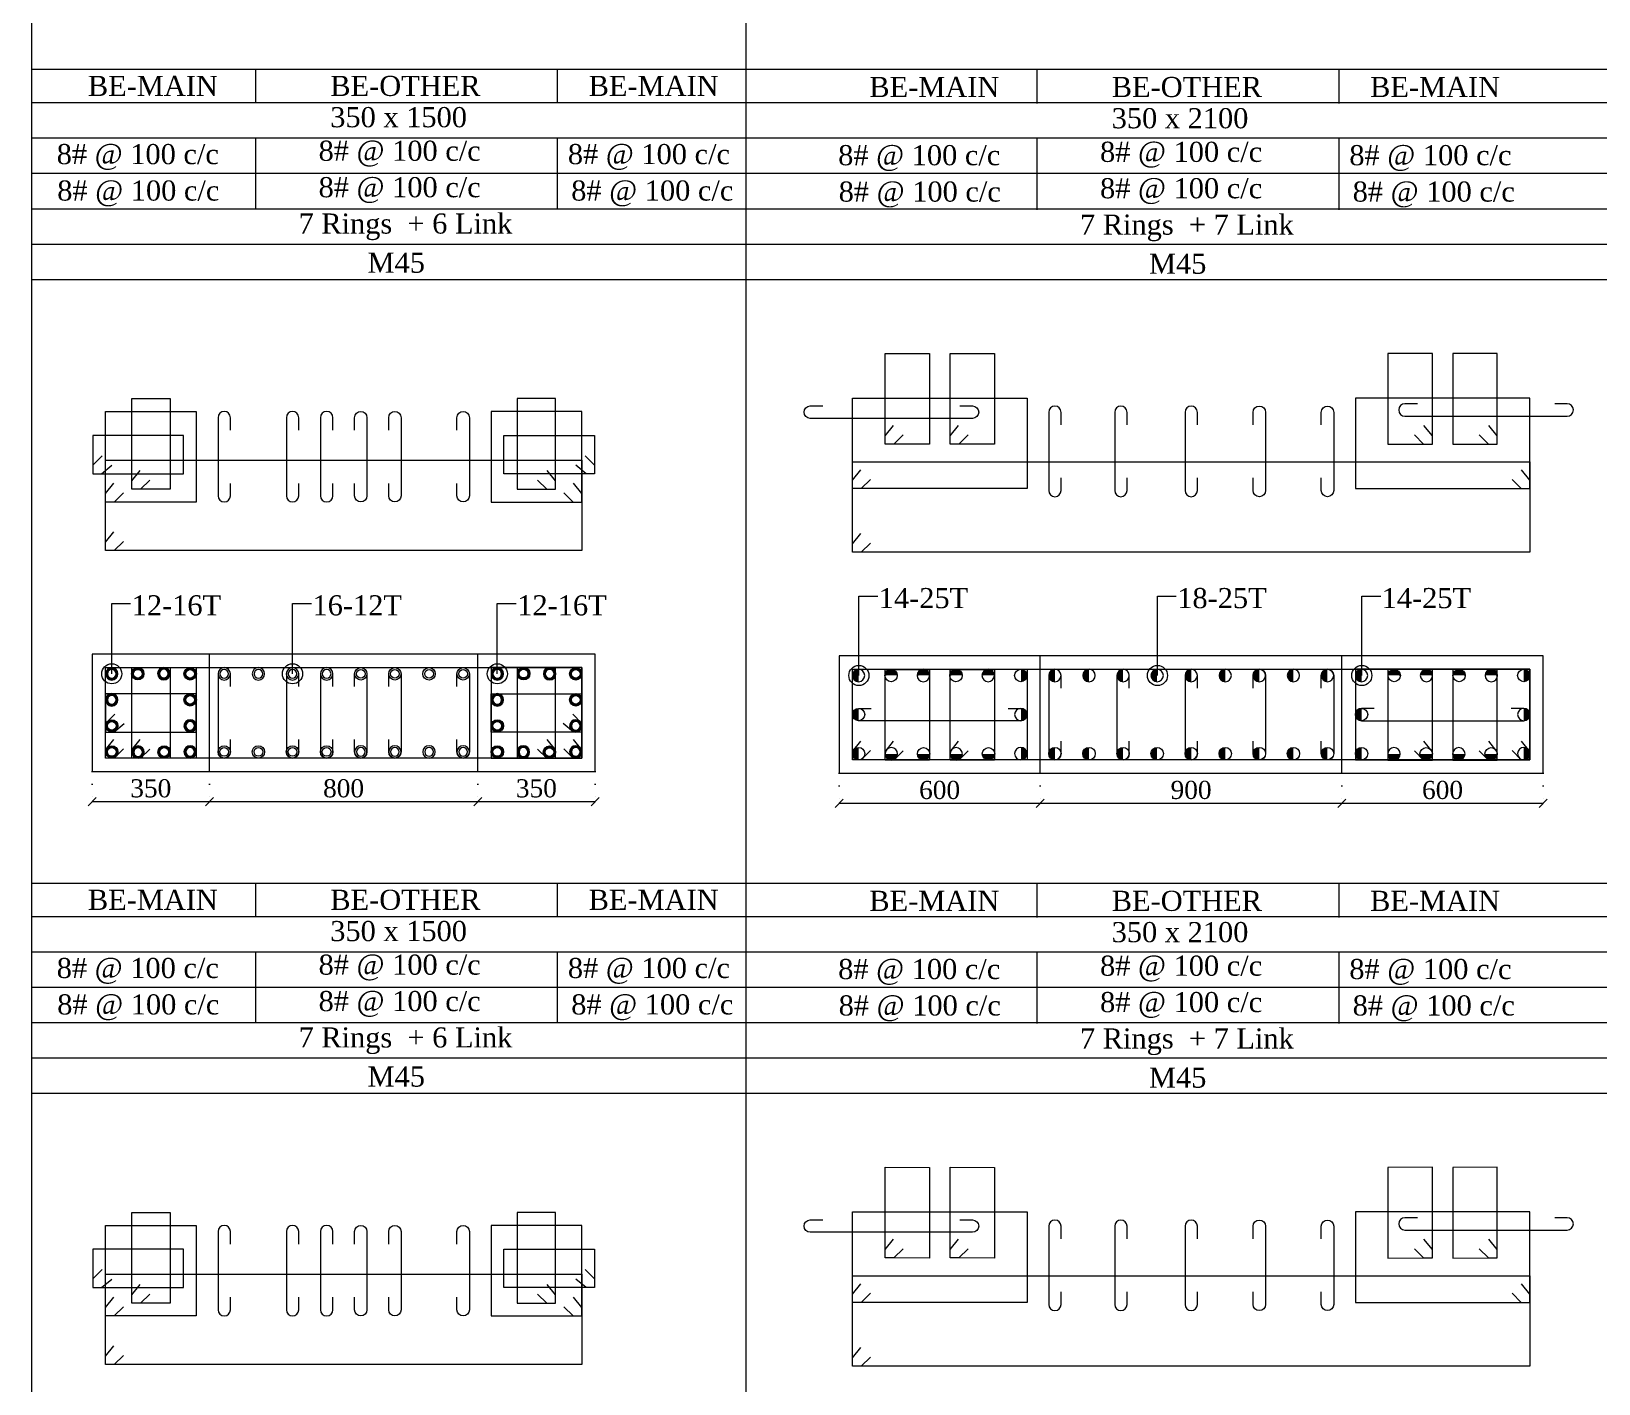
# Model space of a CAD drawing. Header units: millimetres. Extents: x 303 to 27724, y 300 to 68956.
# Drawn here: x 303 to 4978, y 21957 to 25991 of the extents above; entities that cross this region are included whole.
import ezdxf

# ---------------------------------------------------------------- set-up
doc = ezdxf.new("R2010")
doc.units = ezdxf.units.MM
doc.linetypes.add('( Hidden )', pattern=[0.375, 0.25, -0.125])
doc.linetypes.add('DOT2', pattern=[0.125, 0, -0.125])
doc.layers.get('Defpoints').update_dxf_attribs({"lineweight": 0})
for name, color, linetype, lineweight in [('S-COL. STEEL DIA', 1, 'Continuous', 9), ('S-DIM FOOTING', 7, 'Continuous', 0), ('S-SECTION', 5, 'Continuous', 0), ('S-SECTION MARK', 7, 'Continuous', 0), ('S-SHEET', 7, 'Continuous', 0), ('S-STEEL', 1, 'Continuous', 9), ('S-STEEL-1', 1, 'Continuous', 0), ('S-STEEL-1 C.S.', 106, 'Continuous', 0), ('S-TEXT', 7, 'Continuous', 0)]:
    doc.layers.add(name, color=color, linetype=linetype, lineweight=lineweight)
doc.styles.add('AR', font='ARIALUNI.TTF', dxfattribs={"width": 0.8})
doc.styles.add('S-ROMANS', font='times.ttf')
doc.styles.add('TEXT', font='times.ttf')
doc.dimstyles.new('100', dxfattribs={"dimtxt": 180, "dimasz": 80, "dimexe": 0.18, "dimexo": 0.0625, "dimgap": 1, "dimtad": 1, "dimdec": 0, "dimzin": 0, "dimdsep": 46, "dimtxsty": 'AR', "dimblk": 'DOT', "dimcen": 0.09, "dimse1": 1, "dimse2": 1, "dimclrd": 50, "dimclrt": 256, "dimadec": 0, "dimazin": 0, "dimtfac": 1, "dimtdec": 0, "dimtix": 1, "dimtofl": 0, "dimtmove": 2, "dimatfit": 0, "dimfxl": 1, "dimtolj": 1, "dimtzin": 0, "dimlwd": -1, "dimarcsym": 0})
doc.dimstyles.new('SETU', dxfattribs={"dimtxt": 230, "dimasz": 0.2, "dimexe": 0.1, "dimexo": 0.1, "dimgap": 0.05, "dimtad": 1, "dimdec": 0, "dimzin": 0, "dimdsep": 46, "dimtxsty": 'TEXT', "dimblk": 'OBLIQUE', "dimcen": 0.09, "dimdle": 0.1, "dimclrd": 4, "dimclre": 256, "dimclrt": 256, "dimadec": 1, "dimazin": 0, "dimtfac": 1, "dimtdec": 0, "dimtix": 1, "dimtofl": 0, "dimtmove": 2, "dimatfit": 0, "dimfxl": 1, "dimtolj": 1, "dimtzin": 0, "dimlwd": -1, "dimlwe": -1, "dimarcsym": 1})

# ---------------------------------------------------------------- blocks, each defined once
blk = doc.blocks.new('*U4')
at = {"layer": 'S-COL. STEEL DIA'}
h = blk.add_hatch(color=256, dxfattribs=at)
h.dxf.hatch_style = 1
h.paths.add_polyline_path([(-18.5, 0, 1), (18.5, 0, 1)])
h.paths.add_polyline_path([(13, 0, -1), (-13, 0, -1)], flags=16)
at = {"layer": 'S-COL. STEEL DIA', "lineweight": 5}
for radius in [18.5, 13]:
    blk.add_circle((0, 0), radius, dxfattribs=at)
blk = doc.blocks.new('_Oblique')
at = {"color": 0, "linetype": 'ByBlock', "lineweight": -2}
blk.add_line((-0.5, -0.5), (0.5, 0.5), dxfattribs=at)
blk = doc.blocks.new('*D1824')
at = {"layer": 'Defpoints', "color": 0}
for p in [(484.2, 23783), (834.2, 23783), (834.2, 23693.1)]:
    blk.add_point(p, dxfattribs=at)
at = {"layer": 'S-DIM FOOTING', "linetype": 'DOT2', "ltscale": 300}
for p, q in [((484.2, 23782.8), (484.2, 23693)), ((834.2, 23782.8), (834.2, 23693))]:
    blk.add_line(p, q, dxfattribs=at)
at = {"layer": 'S-DIM FOOTING', "ltscale": 300}
blk.add_line((484.1, 23693.1), (834.3, 23693.1), dxfattribs=at)
at = {"layer": 'S-DIM FOOTING', "linetype": 'ByBlock', "xscale": 24, "yscale": 24, "zscale": 24, "rotation": 180}
blk.add_blockref('_Oblique', (484.2, 23693.1), dxfattribs=at)
at = {"layer": 'S-DIM FOOTING', "linetype": 'ByBlock', "xscale": 24, "yscale": 24, "zscale": 24}
blk.add_blockref('_Oblique', (834.2, 23693.1), dxfattribs=at)
at = {"layer": 'S-DIM FOOTING', "insert": (659.2, 23732.6), "char_height": 54, "attachment_point": 5, "style": 'TEXT'}
blk.add_mtext('\\A1;350', dxfattribs=at)
blk = doc.blocks.new('*D1825')
at = {"layer": 'Defpoints', "color": 0}
for p in [(834.2, 23783), (1634.2, 23783), (1634.2, 23693.1)]:
    blk.add_point(p, dxfattribs=at)
at = {"layer": 'S-DIM FOOTING', "linetype": 'DOT2', "ltscale": 300}
for p, q in [((834.2, 23782.8), (834.2, 23693)), ((1634.2, 23782.8), (1634.2, 23693))]:
    blk.add_line(p, q, dxfattribs=at)
at = {"layer": 'S-DIM FOOTING', "ltscale": 300}
blk.add_line((834.1, 23693.1), (1634.3, 23693.1), dxfattribs=at)
at = {"layer": 'S-DIM FOOTING', "linetype": 'ByBlock', "xscale": 24, "yscale": 24, "zscale": 24, "rotation": 180}
blk.add_blockref('_Oblique', (834.2, 23693.1), dxfattribs=at)
at = {"layer": 'S-DIM FOOTING', "linetype": 'ByBlock', "xscale": 24, "yscale": 24, "zscale": 24}
blk.add_blockref('_Oblique', (1634.2, 23693.1), dxfattribs=at)
at = {"layer": 'S-DIM FOOTING', "insert": (1234.2, 23732.6), "char_height": 54, "attachment_point": 5, "style": 'TEXT'}
blk.add_mtext('\\A1;800', dxfattribs=at)
blk = doc.blocks.new('*D1826')
at = {"layer": 'Defpoints', "color": 0}
for p in [(1634.2, 23783), (1984.2, 23783), (1984.2, 23693.1)]:
    blk.add_point(p, dxfattribs=at)
at = {"layer": 'S-DIM FOOTING', "linetype": 'DOT2', "ltscale": 300}
for p, q in [((1634.2, 23782.8), (1634.2, 23693)), ((1984.2, 23782.8), (1984.2, 23693))]:
    blk.add_line(p, q, dxfattribs=at)
at = {"layer": 'S-DIM FOOTING', "ltscale": 300}
blk.add_line((1634.1, 23693.1), (1984.3, 23693.1), dxfattribs=at)
at = {"layer": 'S-DIM FOOTING', "linetype": 'ByBlock', "xscale": 24, "yscale": 24, "zscale": 24, "rotation": 180}
blk.add_blockref('_Oblique', (1634.2, 23693.1), dxfattribs=at)
at = {"layer": 'S-DIM FOOTING', "linetype": 'ByBlock', "xscale": 24, "yscale": 24, "zscale": 24}
blk.add_blockref('_Oblique', (1984.2, 23693.1), dxfattribs=at)
at = {"layer": 'S-DIM FOOTING', "insert": (1809.2, 23732.6), "char_height": 54, "attachment_point": 5, "style": 'TEXT'}
blk.add_mtext('\\A1;350', dxfattribs=at)
blk = doc.blocks.new('*U6')
at = {"layer": 'S-COL. STEEL DIA', "lineweight": 5}
for radius in [18.5, 13, 13]:
    blk.add_circle((0, 0), radius, dxfattribs=at)
blk = doc.blocks.new('_Dot')
at = {"linetype": 'ByBlock', "lineweight": -2}
blk.add_line((-0.5, 0), (-1, 0), dxfattribs=at)
at = {"linetype": 'ByBlock', "const_width": 0.5}
blk.add_lwpolyline([(-0.25, 0, 1), (0.25, 0, 1)], format="xyb", close=True, dxfattribs=at)
blk = doc.blocks.new('*D1827')
at = {"layer": 'Defpoints', "color": 0}
for p in [(2711.9, 23778), (3311.9, 23778), (3311.9, 23688.1)]:
    blk.add_point(p, dxfattribs=at)
at = {"layer": 'S-DIM FOOTING', "linetype": 'DOT2', "ltscale": 300}
for p, q in [((2711.9, 23777.9), (2711.9, 23688)), ((3311.9, 23777.9), (3311.9, 23688))]:
    blk.add_line(p, q, dxfattribs=at)
at = {"layer": 'S-DIM FOOTING', "ltscale": 300}
blk.add_line((2711.8, 23688.1), (3312, 23688.1), dxfattribs=at)
at = {"layer": 'S-DIM FOOTING', "linetype": 'ByBlock', "xscale": 24, "yscale": 24, "zscale": 24, "rotation": 180}
blk.add_blockref('_Oblique', (2711.9, 23688.1), dxfattribs=at)
at = {"layer": 'S-DIM FOOTING', "linetype": 'ByBlock', "xscale": 24, "yscale": 24, "zscale": 24}
blk.add_blockref('_Oblique', (3311.9, 23688.1), dxfattribs=at)
at = {"layer": 'S-DIM FOOTING', "insert": (3011.9, 23727.6), "char_height": 54, "attachment_point": 5, "style": 'TEXT'}
blk.add_mtext('\\A1;600', dxfattribs=at)
blk = doc.blocks.new('*D1828')
at = {"layer": 'Defpoints', "color": 0}
for p in [(3311.9, 23778), (4211.9, 23778), (4211.9, 23688.1)]:
    blk.add_point(p, dxfattribs=at)
at = {"layer": 'S-DIM FOOTING', "linetype": 'DOT2', "ltscale": 300}
for p, q in [((3311.9, 23777.9), (3311.9, 23688)), ((4211.9, 23777.9), (4211.9, 23688))]:
    blk.add_line(p, q, dxfattribs=at)
at = {"layer": 'S-DIM FOOTING', "ltscale": 300}
blk.add_line((3311.8, 23688.1), (4212, 23688.1), dxfattribs=at)
at = {"layer": 'S-DIM FOOTING', "linetype": 'ByBlock', "xscale": 24, "yscale": 24, "zscale": 24, "rotation": 180}
blk.add_blockref('_Oblique', (3311.9, 23688.1), dxfattribs=at)
at = {"layer": 'S-DIM FOOTING', "linetype": 'ByBlock', "xscale": 24, "yscale": 24, "zscale": 24}
blk.add_blockref('_Oblique', (4211.9, 23688.1), dxfattribs=at)
at = {"layer": 'S-DIM FOOTING', "insert": (3761.9, 23727.7), "char_height": 54, "attachment_point": 5, "style": 'TEXT'}
blk.add_mtext('\\A1;900', dxfattribs=at)
blk = doc.blocks.new('*D1829')
at = {"layer": 'Defpoints', "color": 0}
for p in [(4211.9, 23778), (4811.9, 23778), (4811.9, 23688.1)]:
    blk.add_point(p, dxfattribs=at)
at = {"layer": 'S-DIM FOOTING', "linetype": 'DOT2', "ltscale": 300}
for p, q in [((4211.9, 23777.9), (4211.9, 23688)), ((4811.9, 23777.9), (4811.9, 23688))]:
    blk.add_line(p, q, dxfattribs=at)
at = {"layer": 'S-DIM FOOTING', "ltscale": 300}
blk.add_line((4211.8, 23688.1), (4812, 23688.1), dxfattribs=at)
at = {"layer": 'S-DIM FOOTING', "linetype": 'ByBlock', "xscale": 24, "yscale": 24, "zscale": 24, "rotation": 180}
blk.add_blockref('_Oblique', (4211.9, 23688.1), dxfattribs=at)
at = {"layer": 'S-DIM FOOTING', "linetype": 'ByBlock', "xscale": 24, "yscale": 24, "zscale": 24}
blk.add_blockref('_Oblique', (4811.9, 23688.1), dxfattribs=at)
at = {"layer": 'S-DIM FOOTING', "insert": (4511.9, 23727.6), "char_height": 54, "attachment_point": 5, "style": 'TEXT'}
blk.add_mtext('\\A1;600', dxfattribs=at)
blk = doc.blocks.new('*U17')
at = {"layer": 'S-COL. STEEL DIA'}
h = blk.add_hatch(color=256, dxfattribs=at)
h.dxf.hatch_style = 1
h.paths.add_polyline_path([(0, 18.5, 0.414214), (-18.5, 0, 0.414214), (0, -18.5)])
at = {"layer": 'S-COL. STEEL DIA', "lineweight": 5}
blk.add_circle((0, 0), 18.5, dxfattribs=at)

msp = doc.modelspace()

# ---------------------------------------------------------------- linework, layer by layer
at = {"layer": 'S-SECTION'}
for points, elevation in [([(1984.2, 23783), (1984.2, 24133), (484.2, 24133), (484.2, 23783)], 0.5), ([(4811.9, 23778), (4811.9, 24128), (2711.9, 24128), (2711.9, 23778)], -0.3)]:
    msp.add_lwpolyline(points, close=True, dxfattribs=dict(at, elevation=elevation))
at = {"layer": 'S-SHEET'}
for p, q in [((303, 68956, -1.6), (303, 299.8, -1.1)), ((2433.6, 68956, -1.7), (2433.6, 299.8, -1.2)), ((303, 25878.1, 7.5), (27724.1, 25878.1, 7.5)), ((971.6, 25878.1, -0.6), (971.6, 25778.6, -0.6)), ((1871.6, 25878.1, -0.6), (1871.6, 25778.6, -0.6)), ((3302.2, 25875, -1.1), (3302.2, 25775.5, -1.1)), ((4202.2, 25875, -1.1), (4202.2, 25775.5, -1.1)), ((303, 25778.6, -0.6), (27724.1, 25778.6, -0.6)), ((303, 25673.4, -0.6), (27724.1, 25673.4, -0.6)), ((303, 25673.4, -0.6), (27724.1, 25673.4, -0.6)), ((971.6, 25673.4, -0.6), (971.6, 25462.1, -0.6)), ((1871.6, 25673.4, -0.6), (1871.6, 25462.1, -0.6)), ((3302.2, 25670.2, -1.1), (3302.2, 25458.9, -1.1)), ((4202.2, 25670.2, -1.1), (4202.2, 25458.9, -1.1)), ((303, 25567.6, -0.6), (27724.1, 25567.6, -0.6)), ((303, 25462.1, -0.6), (27724.1, 25462.1, -0.6)), ((303, 25356.6, -0.6), (27724.1, 25356.6, -0.6)), ((303, 23450.1, 7.5), (27724.1, 23450.1, 7.5)), ((971.6, 23450.1, 0.3), (971.6, 23350.6, 0.3)), ((1871.6, 23450.1, 0.3), (1871.6, 23350.6, 0.3)), ((3302.2, 23447, -1.1), (3302.2, 23347.4, -1.1)), ((4202.2, 23447, -1.1), (4202.2, 23347.4, -1.1)), ((303, 23350.6, -0.5), (27724.1, 23350.6, -0.5)), ((303, 23245.3, -0.5), (27724.1, 23245.3, -0.5)), ((303, 23245.3, -0.5), (27724.1, 23245.3, -0.5)), ((971.6, 23245.3, 0.3), (971.6, 23034, 0.3)), ((1871.6, 23245.3, 0.3), (1871.6, 23034, 0.3)), ((3302.2, 23242.2, -1.1), (3302.2, 23030.9, -1.1)), ((4202.2, 23242.2, -1.1), (4202.2, 23030.9, -1.1)), ((303, 23139.5, -0.5), (27724.1, 23139.5, -0.5)), ((303, 23034, -0.5), (27724.1, 23034, -0.5)), ((303, 22928.5, -0.5), (27724.1, 22928.5, -0.5))]:
    msp.add_line(p, q, dxfattribs=at)
at = {"layer": 'S-SHEET', "color": 0}
for p, q in [((303, 25251.1, -0.6), (27724.1, 25251.1, -0.6)), ((303, 22823, -0.5), (27724.1, 22823, -0.5))]:
    msp.add_line(p, q, dxfattribs=at)
at = {"layer": 'S-STEEL', "color": 3}
for points, elevation in [([(3072.5, 24873.5), (3110.2, 24873.5, -1), (3110.2, 24836.6), (2626.3, 24836.6, -1), (2626.3, 24873.5), (2663.6, 24873.5)], -1), ([(3374.3, 24816.8), (3374.3, 24854.5, 1), (3337.4, 24854.5), (3337.4, 24621.4, 1), (3374.3, 24621.4), (3374.3, 24658.7)], -0.6), ([(3571.1, 24816.8), (3571.1, 24854.5, 1), (3534.2, 24854.5), (3534.2, 24621.4, 1), (3571.1, 24621.4), (3571.1, 24658.7)], -0.6), ([(3780.7, 24816.8), (3780.7, 24854.5, 1), (3743.8, 24854.5), (3743.8, 24621.4, 1), (3780.7, 24621.4), (3780.7, 24658.7)], -0.6), ([(3947.1, 24816.8), (3947.1, 24854.5, -1), (3984, 24854.5), (3984, 24621.4, -1), (3947.1, 24621.4), (3947.1, 24658.7)], -0.6), ([(4150.3, 24816.8), (4150.3, 24854.5, -1), (4187.2, 24854.5), (4187.2, 24621.4, -1), (4150.3, 24621.4), (4150.3, 24658.7)], -0.6), ([(4437.6, 24880), (4399.8, 24880, 1), (4399.8, 24843.1), (4883.7, 24843.1, 1), (4883.7, 24880), (4846.5, 24880)], -0.6), ([(896.8, 24800.9), (896.8, 24838.6, 1), (859.9, 24838.6), (859.9, 24605.5, 1), (896.8, 24605.5), (896.8, 24642.7)], 0.5), ([(1100.4, 24800.9), (1100.4, 24838.6, 1), (1063.5, 24838.6), (1063.5, 24605.5, 1), (1100.4, 24605.5), (1100.4, 24642.7)], 0.5), ([(1202.2, 24800.9), (1202.2, 24838.6, 1), (1165.3, 24838.6), (1165.3, 24605.5, 1), (1202.2, 24605.5), (1202.2, 24642.7)], 0.5), ([(1267, 24800.9), (1267, 24838.6, -1), (1303.9, 24838.6), (1303.9, 24605.5, -1), (1267, 24605.5), (1267, 24642.7)], 0.5), ([(1368.8, 24800.9), (1368.8, 24838.6, -1), (1405.7, 24838.6), (1405.7, 24605.5, -1), (1368.8, 24605.5), (1368.8, 24642.7)], 0.5), ([(1572.4, 24800.9), (1572.4, 24838.6, -1), (1609.3, 24838.6), (1609.3, 24605.5, -1), (1572.4, 24605.5), (1572.4, 24642.7)], 0.5), ([(896.8, 24036.8), (896.8, 24074.5, 1), (859.9, 24074.5), (859.9, 23841.4, 1), (896.8, 23841.4), (896.8, 23878.6)], 0.5), ([(1100.4, 24036.8), (1100.4, 24074.5, 1), (1063.5, 24074.5), (1063.5, 23841.4, 1), (1100.4, 23841.4), (1100.4, 23878.6)], 0.5), ([(1202.2, 24036.8), (1202.2, 24074.5, 1), (1165.3, 24074.5), (1165.3, 23841.4, 1), (1202.2, 23841.4), (1202.2, 23878.6)], 0.5), ([(1267, 24036.8), (1267, 24074.5, -1), (1303.9, 24074.5), (1303.9, 23841.4, -1), (1267, 23841.4), (1267, 23878.6)], 0.5), ([(1368.8, 24036.8), (1368.8, 24074.5, -1), (1405.7, 24074.5), (1405.7, 23841.4, -1), (1368.8, 23841.4), (1368.8, 23878.6)], 0.5), ([(1572.4, 24036.8), (1572.4, 24074.5, -1), (1609.3, 24074.5), (1609.3, 23841.4, -1), (1572.4, 23841.4), (1572.4, 23878.6)], 0.5), ([(3374.3, 24031.8), (3374.3, 24069.5, 1), (3337.4, 24069.5), (3337.4, 23836.4, 1), (3374.3, 23836.4), (3374.3, 23873.7)], -0.6), ([(3577.5, 24031.8), (3577.5, 24069.5, 1), (3540.6, 24069.5), (3540.6, 23836.4, 1), (3577.5, 23836.4), (3577.5, 23873.7)], -0.6), ([(3780.7, 24031.8), (3780.7, 24069.5, 1), (3743.8, 24069.5), (3743.8, 23836.4, 1), (3780.7, 23836.4), (3780.7, 23873.7)], -0.6), ([(3947.1, 24031.8), (3947.1, 24069.5, -1), (3984, 24069.5), (3984, 23836.4, -1), (3947.1, 23836.4), (3947.1, 23873.7)], -0.6), ([(4150.3, 24031.8), (4150.3, 24069.5, -1), (4187.2, 24069.5), (4187.2, 23836.4, -1), (4150.3, 23836.4), (4150.3, 23873.7)], -0.6), ([(3216.5, 23971.4), (3254.2, 23971.4, -1), (3254.2, 23934.5), (2770.3, 23934.5, -1), (2770.3, 23971.4), (2807.6, 23971.4)], -0.6), ([(4308.1, 23971.4), (4270.3, 23971.4, 1), (4270.3, 23934.5), (4754.2, 23934.5, 1), (4754.2, 23971.4), (4717, 23971.4)], -0.6), ([(3072.5, 22445.4), (3110.2, 22445.4, -1), (3110.2, 22408.5), (2626.3, 22408.5, -1), (2626.3, 22445.4), (2663.6, 22445.4)], -1.1), ([(3374.3, 22388.8), (3374.3, 22426.5, 1), (3337.4, 22426.5), (3337.4, 22193.4, 1), (3374.3, 22193.4), (3374.3, 22230.6)], -0.8), ([(3571.1, 22388.8), (3571.1, 22426.5, 1), (3534.2, 22426.5), (3534.2, 22193.4, 1), (3571.1, 22193.4), (3571.1, 22230.6)], -0.8), ([(3780.7, 22388.8), (3780.7, 22426.5, 1), (3743.8, 22426.5), (3743.8, 22193.4, 1), (3780.7, 22193.4), (3780.7, 22230.6)], -0.8), ([(3947.1, 22388.8), (3947.1, 22426.5, -1), (3984, 22426.5), (3984, 22193.4, -1), (3947.1, 22193.4), (3947.1, 22230.6)], -0.8), ([(4150.3, 22388.8), (4150.3, 22426.5, -1), (4187.2, 22426.5), (4187.2, 22193.4, -1), (4150.3, 22193.4), (4150.3, 22230.6)], -0.8), ([(4437.6, 22452), (4399.8, 22452, 1), (4399.8, 22415.1), (4883.7, 22415.1, 1), (4883.7, 22452), (4846.5, 22452)], -0.8), ([(896.8, 22372.8), (896.8, 22410.5, 1), (859.9, 22410.5), (859.9, 22177.4, 1), (896.8, 22177.4), (896.8, 22214.7)], 0.4), ([(1100.4, 22372.8), (1100.4, 22410.5, 1), (1063.5, 22410.5), (1063.5, 22177.4, 1), (1100.4, 22177.4), (1100.4, 22214.7)], 0.4), ([(1202.2, 22372.8), (1202.2, 22410.5, 1), (1165.3, 22410.5), (1165.3, 22177.4, 1), (1202.2, 22177.4), (1202.2, 22214.7)], 0.4), ([(1267, 22372.8), (1267, 22410.5, -1), (1303.9, 22410.5), (1303.9, 22177.4, -1), (1267, 22177.4), (1267, 22214.7)], 0.4), ([(1368.8, 22372.8), (1368.8, 22410.5, -1), (1405.7, 22410.5), (1405.7, 22177.4, -1), (1368.8, 22177.4), (1368.8, 22214.7)], 0.4), ([(1572.4, 22372.8), (1572.4, 22410.5, -1), (1609.3, 22410.5), (1609.3, 22177.4, -1), (1572.4, 22177.4), (1572.4, 22214.7)], 0.4)]:
    msp.add_lwpolyline(points, format="xyb", dxfattribs=dict(at, elevation=elevation))
at = {"layer": 'S-STEEL', "color": 1}
for points, elevation in [([(577.8, 24469.3), (550.2, 24442), (524.2, 24442), (524.2, 24712), (1945, 24712), (1945, 24442), (524.2, 24442), (524.2, 24467), (549.4, 24497.9)], 0.5), ([(2805.4, 24464.3), (2777.9, 24437), (2751.9, 24437), (2751.9, 24707), (4772.7, 24707), (4772.7, 24437), (2751.9, 24437), (2751.9, 24462), (2777.1, 24492.9)], -0.3), ([(577.8, 23850.3), (550.2, 23823), (524.2, 23823), (524.2, 24093), (1945, 24093), (1945, 23823), (524.2, 23823), (524.2, 23848), (549.4, 23878.9)], 0.5), ([(2805.4, 23845.3), (2777.9, 23818), (2751.9, 23818), (2751.9, 24088), (4772.7, 24088), (4772.7, 23818), (2751.9, 23818), (2751.9, 23843), (2777.1, 23873.9)], -0.3), ([(577.8, 22041.2), (550.2, 22013.9), (524.2, 22013.9), (524.2, 22283.9), (1945, 22283.9), (1945, 22013.9), (524.2, 22013.9), (524.2, 22038.9), (549.4, 22069.8)], 0.4), ([(2805.4, 22036.3), (2777.9, 22008.9), (2751.9, 22008.9), (2751.9, 22278.9), (4772.7, 22278.9), (4772.7, 22008.9), (2751.9, 22008.9), (2751.9, 22034), (2777.1, 22064.8)], -0.4)]:
    msp.add_lwpolyline(points, dxfattribs=dict(at, elevation=elevation))
at = {"layer": 'S-STEEL-1', "color": 41}
for points, elevation in [([(2903, 24787.1), (2875.5, 24759.8), (2849.4, 24759.8), (2849.5, 25030.3), (2982.2, 25030.1), (2982.2, 24759.5), (2849.4, 24759.8), (2849.4, 24784.8), (2874.6, 24815.7)], -0.6), ([(3096.6, 24787.1), (3069, 24759.8), (3043, 24759.8), (3043, 25030.3), (3175.8, 25030.1), (3175.8, 24759.5), (3043, 24759.8), (3043, 24784.8), (3068.2, 24815.7)], -0.6), ([(4428, 24787.1), (4455.6, 24759.8), (4481.6, 24759.8), (4481.6, 25030.3), (4348.8, 25030.1), (4348.8, 24759.5), (4481.6, 24759.8), (4481.6, 24784.8), (4456.4, 24815.7)], -0.6), ([(4621.6, 24787.1), (4649.1, 24759.8), (4675.1, 24759.8), (4675.1, 25030.3), (4542.4, 25030.1), (4542.4, 24759.5), (4675.1, 24759.8), (4675.1, 24784.8), (4649.9, 24815.7)], -0.6), ([(656.2, 24652.3), (628.7, 24625), (602.7, 24625), (602.7, 24895.5), (717, 24895.5), (717, 24625), (602.7, 24625), (602.7, 24650), (627.9, 24680.9)], 0.5), ([(1813, 24652.3), (1840.5, 24625), (1866.5, 24625), (1866.5, 24895.5), (1752.2, 24895.5), (1752.2, 24625), (1866.5, 24625), (1866.5, 24650), (1841.3, 24680.9)], 0.5), ([(514, 24724.9), (486.7, 24697.4), (486.7, 24671.4), (757.2, 24671.4), (757.2, 24785.7), (486.7, 24785.7), (486.7, 24671.4), (511.7, 24671.4), (542.6, 24696.6)], 0.5), ([(1955.2, 24724.9), (1982.5, 24697.4), (1982.5, 24671.4), (1712, 24671.4), (1712, 24785.7), (1982.5, 24785.7), (1982.5, 24671.4), (1957.5, 24671.4), (1926.6, 24696.6)], 0.5), ([(656.2, 23849.8), (628.7, 23822.4), (602.7, 23822.4), (602.7, 24093), (717, 24093), (717, 23822.4), (602.7, 23822.4), (602.7, 23847.5), (627.9, 23878.3)], 0.5), ([(1813, 23849.8), (1840.5, 23822.4), (1866.5, 23822.4), (1866.5, 24093), (1752.2, 24093), (1752.2, 23822.4), (1866.5, 23822.4), (1866.5, 23847.5), (1841.3, 23878.3)], 0.5), ([(2903, 23844.5), (2875.5, 23817.2), (2849.4, 23817.2), (2849.5, 24087.7), (2982.2, 24087.5), (2982.2, 23816.9), (2849.4, 23817.2), (2849.4, 23842.2), (2874.6, 23873.1)], -0.6), ([(3096.6, 23844.5), (3069, 23817.2), (3043, 23817.2), (3043, 24087.7), (3175.8, 24087.5), (3175.8, 23816.9), (3043, 23817.2), (3043, 23842.2), (3068.2, 23873.1)], -0.6), ([(4428, 23844.5), (4455.6, 23817.2), (4481.6, 23817.2), (4481.6, 24087.7), (4348.8, 24087.5), (4348.8, 23816.9), (4481.6, 23817.2), (4481.6, 23842.2), (4456.4, 23873.1)], -0.6), ([(4621.6, 23844.5), (4649.1, 23817.2), (4675.1, 23817.2), (4675.1, 24087.7), (4542.4, 24087.5), (4542.4, 23816.9), (4675.1, 23817.2), (4675.1, 23842.2), (4649.9, 23873.1)], -0.6), ([(551.5, 23954.2), (524.2, 23926.7), (524.2, 23900.7), (794.7, 23900.7), (794.7, 24015), (524.2, 24015), (524.2, 23900.7), (549.2, 23900.7), (580.1, 23925.9)], 0.5), ([(1917.7, 23954.2), (1945, 23926.7), (1945, 23900.7), (1674.5, 23900.7), (1674.5, 24015), (1945, 24015), (1945, 23900.7), (1920, 23900.7), (1889.1, 23925.9)], 0.5), ([(2903, 22359.1), (2875.5, 22331.7), (2849.4, 22331.7), (2849.5, 22602.3), (2982.2, 22602), (2982.2, 22331.5), (2849.4, 22331.7), (2849.4, 22356.8), (2874.6, 22387.6)], -0.8), ([(3096.6, 22359.1), (3069, 22331.7), (3043, 22331.7), (3043, 22602.3), (3175.8, 22602), (3175.8, 22331.5), (3043, 22331.7), (3043, 22356.8), (3068.2, 22387.6)], -0.8), ([(4428, 22359.1), (4455.6, 22331.7), (4481.6, 22331.7), (4481.6, 22602.3), (4348.8, 22602), (4348.8, 22331.5), (4481.6, 22331.7), (4481.6, 22356.8), (4456.4, 22387.6)], -0.8), ([(4621.6, 22359.1), (4649.1, 22331.7), (4675.1, 22331.7), (4675.1, 22602.3), (4542.4, 22602), (4542.4, 22331.5), (4675.1, 22331.7), (4675.1, 22356.8), (4649.9, 22387.6)], -0.8), ([(656.2, 22224.2), (628.7, 22196.9), (602.7, 22196.9), (602.7, 22467.5), (717, 22467.5), (717, 22196.9), (602.7, 22196.9), (602.7, 22221.9), (627.9, 22252.8)], 0.4), ([(1813, 22224.2), (1840.5, 22196.9), (1866.5, 22196.9), (1866.5, 22467.5), (1752.2, 22467.5), (1752.2, 22196.9), (1866.5, 22196.9), (1866.5, 22221.9), (1841.3, 22252.8)], 0.4), ([(514, 22296.9), (486.7, 22269.4), (486.7, 22243.3), (757.2, 22243.4), (757.2, 22357.7), (486.7, 22357.7), (486.7, 22243.3), (511.7, 22243.3), (542.6, 22268.5)], 0.4), ([(1955.2, 22296.9), (1982.5, 22269.4), (1982.5, 22243.3), (1712, 22243.4), (1712, 22357.7), (1982.5, 22357.7), (1982.5, 22243.3), (1957.5, 22243.3), (1926.6, 22268.5)], 0.4)]:
    msp.add_lwpolyline(points, dxfattribs=dict(at, elevation=elevation))
at = {"layer": 'S-STEEL-1', "color": 6}
for points, elevation in [([(2805.4, 24654.4), (2777.9, 24627.1), (2751.9, 24627.1), (2751.9, 24897.1), (3272.7, 24897.1), (3272.7, 24627.1), (2751.9, 24627.1), (2751.9, 24652.1), (2777.1, 24683)], -0.6), ([(4719.1, 24654.4), (4746.7, 24627.1), (4772.7, 24627.1), (4772.7, 24897.1), (4251.9, 24897.1), (4251.9, 24627.1), (4772.7, 24627.1), (4772.7, 24652.1), (4747.5, 24683)], -0.6), ([(577.8, 24614.3), (550.2, 24587), (524.2, 24587), (524.2, 24857), (795, 24857), (795, 24587), (524.2, 24587), (524.2, 24612), (549.4, 24642.9)], 0.5), ([(1891.5, 24614.3), (1919, 24587), (1945, 24587), (1945, 24857), (1674.2, 24857), (1674.2, 24587), (1945, 24587), (1945, 24612), (1919.8, 24642.9)], 0.5), ([(577.8, 23850.3), (550.2, 23823), (524.2, 23823), (524.2, 24093), (795, 24093), (795, 23823), (524.2, 23823), (524.2, 23848), (549.4, 23878.9)], 0.5), ([(1891.5, 23850.3), (1919, 23823), (1945, 23823), (1945, 24093), (1674.2, 24093), (1674.2, 23823), (1945, 23823), (1945, 23848), (1919.8, 23878.9)], 0.5), ([(2805.4, 23845.3), (2777.9, 23818), (2751.9, 23818), (2751.9, 24088), (3272.7, 24088), (3272.7, 23818), (2751.9, 23818), (2751.9, 23843), (2777.1, 23873.9)], -0.6), ([(4719.1, 23845.3), (4746.7, 23818), (4772.7, 23818), (4772.7, 24088), (4251.9, 24088), (4251.9, 23818), (4772.7, 23818), (4772.7, 23843), (4747.5, 23873.9)], -0.6), ([(2805.4, 22226.4), (2777.9, 22199), (2751.9, 22199), (2751.9, 22469), (3272.7, 22469), (3272.7, 22199), (2751.9, 22199), (2751.9, 22224.1), (2777.1, 22254.9)], -0.8), ([(4719.1, 22226.4), (4746.7, 22199), (4772.7, 22199), (4772.7, 22469), (4251.9, 22469), (4251.9, 22199), (4772.7, 22199), (4772.7, 22224.1), (4747.5, 22254.9)], -0.8), ([(577.8, 22186.2), (550.2, 22158.9), (524.2, 22158.9), (524.2, 22428.9), (795, 22428.9), (795, 22158.9), (524.2, 22158.9), (524.2, 22183.9), (549.4, 22214.8)], 0.4), ([(1891.5, 22186.2), (1919, 22158.9), (1945, 22158.9), (1945, 22428.9), (1674.2, 22428.9), (1674.2, 22158.9), (1945, 22158.9), (1945, 22183.9), (1919.8, 22214.8)], 0.4)]:
    msp.add_lwpolyline(points, dxfattribs=dict(at, elevation=elevation))
at = {"layer": 'S-STEEL-1 C.S.', "color": 8, "linetype": '( Hidden )'}
for p, q in [((834.2, 23783, 0.5), (834.2, 24133, 0.5)), ((1634.2, 23783, 0.5), (1634.2, 24133, 0.5)), ((3311.9, 23778, -0.3), (3311.9, 24128, -0.3)), ((4211.9, 23778, -0.6), (4211.9, 24128, -0.6))]:
    msp.add_line(p, q, dxfattribs=at)

# ---------------------------------------------------------------- block references
at = {"layer": 'S-COL. STEEL DIA', "xscale": -1}
for name, p, rotation in [('*U4', (542.7, 24074.5, 0.5), 180), ('*U4', (698.1, 24075, 0.5), 90.19403361430274), ('*U6', (878.3, 24074.5, 0.5), 180), ('*U6', (980.1, 24074.5, 0.5), 180), ('*U6', (1081.9, 24074.5, 0.5), 180), ('*U6', (1183.7, 24074.5, 0.5), 180), ('*U4', (1692.7, 24074.5, 0.5), 180), ('*U4', (1848.9, 24074.8, 0.5), 89.80596638569695), ('*U17', (2770.3, 24069.5, -0.6), 180), ('*U17', (2963.3, 24069.5, -0.6), 90.19403361430274), ('*U17', (3156.8, 24069.5, -0.6), 90.19403361430274), ('*U17', (3355.8, 24069.5, -0.6), 180), ('*U17', (3457.5, 24069.5, -0.6), 180), ('*U17', (3559.1, 24069.5, -0.6), 180), ('*U17', (3660.7, 24069.5, -0.6), 180), ('*U17', (3762.3, 24069.5, -0.6), 180), ('*U17', (3863.9, 24069.5, -0.6), 180), ('*U17', (3965.5, 24069.5, -0.6), 180), ('*U17', (4067.1, 24069.5, -0.6), 180), ('*U17', (4168.7, 24069.5, -0.6), 180), ('*U17', (4270.3, 24069.5, -0.6), 180), ('*U17', (4463.9, 24069.5, -0.6), 89.80596638569695), ('*U17', (4657.5, 24069.5, -0.6), 89.80596638569695), ('*U4', (542.7, 23996.8, 0.5), 180), ('*U4', (1692.7, 23996.8, 0.5), 180), ('*U4', (621.2, 23840.9, 0.5), 270.1940336143028), ('*U4', (1770.4, 23841.2, 0.5), 269.8059663856972), ('*U17', (2867.9, 23835.7, -0.6), 270.1940336143028), ('*U17', (3061.5, 23835.7, -0.6), 270.1940336143028), ('*U17', (4367, 23835.7, -0.6), 269.8059663856972), ('*U17', (4560.5, 23835.7, -0.6), 269.8059663856972)]:
    msp.add_blockref(name, p, dxfattribs=dict(at, rotation=rotation))
at = {"layer": 'S-COL. STEEL DIA'}
for name, p, rotation in [('*U4', (620.4, 24074.8, 0.5), 270.1940336143028), ('*U4', (776.6, 24074.5, 0.5), 180), ('*U6', (1285.5, 24074.5, 0.5), 180), ('*U6', (1387.3, 24074.5, 0.5), 180), ('*U6', (1489.1, 24074.5, 0.5), 180), ('*U6', (1590.9, 24074.5, 0.5), 180), ('*U4', (1771.2, 24075, 0.5), 269.8059663856972), ('*U4', (1926.6, 24074.5, 0.5), 180), ('*U17', (2867.1, 24069.5, -0.6), 270.194033614303), ('*U17', (3060.7, 24069.5, -0.6), 270.194033614303), ('*U17', (3254.2, 24069.5, -0.6), 180), ('*U17', (4367.8, 24069.5, -0.6), 269.8059663856972), ('*U17', (4561.3, 24069.5, -0.6), 269.8059663856972), ('*U17', (4754.2, 24069.5, -0.6), 180), ('*U4', (776.6, 23996.8, 0.5), 180), ('*U4', (1926.6, 23996.8, 0.5), 180), ('*U4', (698.9, 23841.2, 0.5), 90.19403361430282), ('*U4', (1848.1, 23840.9, 0.5), 89.80596638569716), ('*U17', (2964.1, 23835.7, -0.6), 90.19403361430281), ('*U17', (3157.6, 23835.7, -0.6), 90.19403361430281), ('*U17', (4463.1, 23835.7, -0.6), 89.80596638569716), ('*U17', (4656.7, 23835.7, -0.6), 89.80596638569716)]:
    msp.add_blockref(name, p, dxfattribs=dict(at, rotation=rotation))
for name, p in [('*U4', (542.7, 23919.1, 0.5)), ('*U4', (1692.7, 23919.1, 0.5)), ('*U17', (2770.3, 23953, -0.6)), ('*U17', (4270.3, 23953, -0.6)), ('*U4', (542.7, 23841.4, 0.5)), ('*U6', (878.3, 23841.4, 0.5)), ('*U6', (980.1, 23841.4, 0.5)), ('*U6', (1081.9, 23841.4, 0.5)), ('*U6', (1183.7, 23841.4, 0.5)), ('*U4', (1692.7, 23841.4, 0.5)), ('*U17', (2770.3, 23836.4, -0.6)), ('*U17', (3355.8, 23836.4, -0.6)), ('*U17', (3457.5, 23836.4, -0.6)), ('*U17', (3559.1, 23836.4, -0.6)), ('*U17', (3660.7, 23836.4, -0.6)), ('*U17', (3762.3, 23836.4, -0.6)), ('*U17', (3863.9, 23836.4, -0.6)), ('*U17', (3965.5, 23836.4, -0.6)), ('*U17', (4067.1, 23836.4, -0.6)), ('*U17', (4168.7, 23836.4, -0.6)), ('*U17', (4270.3, 23836.4, -0.6))]:
    msp.add_blockref(name, p, dxfattribs=at)
at = {"layer": 'S-COL. STEEL DIA', "xscale": -1}
for name, p in [('*U4', (776.6, 23919.1, 0.5)), ('*U4', (1926.6, 23919.1, 0.5)), ('*U17', (3254.2, 23953, -0.6)), ('*U17', (4754.2, 23953, -0.6)), ('*U4', (776.6, 23841.4, 0.5)), ('*U6', (1285.5, 23841.4, 0.5)), ('*U6', (1387.3, 23841.4, 0.5)), ('*U6', (1489.1, 23841.4, 0.5)), ('*U6', (1590.9, 23841.4, 0.5)), ('*U4', (1926.6, 23841.4, 0.5)), ('*U17', (3254.2, 23836.4, -0.6)), ('*U17', (4754.2, 23836.4, -0.6))]:
    msp.add_blockref(name, p, dxfattribs=at)

# ---------------------------------------------------------------- texts
at = {"layer": 'S-TEXT', "style": 'S-ROMANS'}
for s, p in [('BE-MAIN ', (471.6, 25798.4, -0.6)), ('BE-OTHER', (1194.6, 25798.4, -0.6)), ('BE-MAIN ', (1965.1, 25798.4, -0.6)), ('BE-MAIN ', (2802.3, 25795.2, -1.1)), ('BE-OTHER', (3525.3, 25795.2, -1.1)), ('BE-MAIN ', (4295.8, 25795.2, -1.1)), ('350 x 1500', (1194.4, 25705.1, -0.6)), ('350 x 2100', (3525, 25702, -1.1)), ('8# @ 100 c/c', (1159.6, 25604.9, -0.6)), ('8# @ 100 c/c', (378.6, 25594.9, -0.6)), ('8# @ 100 c/c', (1903.1, 25594.9, -0.6)), ('8# @ 100 c/c', (2709.3, 25591.7, -1.1)), ('8# @ 100 c/c', (3490.3, 25601.7, -1.1)), ('8# @ 100 c/c', (4233.8, 25591.7, -1.1)), ('8# @ 100 c/c', (380.1, 25486.2, -0.6)), ('8# @ 100 c/c', (1159.6, 25496.2, -0.6)), ('8# @ 100 c/c', (1913.1, 25486.2, -0.6)), ('8# @ 100 c/c', (2710.8, 25483.1, -1.1)), ('8# @ 100 c/c', (3490.3, 25493.1, -1.1)), ('8# @ 100 c/c', (4243.8, 25483.1, -1.1)), ('7 Rings  + 6 Link', (1099.9, 25387.8, -0.6)), ('7 Rings  + 7 Link', (3430.5, 25384.6, -1.1)), ('M45', (1305.7, 25271, -0.6)), ('M45', (3636.4, 25267.9, -1.1)), ('BE-MAIN ', (471.6, 23370.3, 0.3)), ('BE-OTHER', (1194.6, 23370.3, 0.3)), ('BE-MAIN ', (1965.1, 23370.3, 0.3)), ('BE-MAIN ', (2802.3, 23367.2, -1.1)), ('BE-OTHER', (3525.3, 23367.2, -1.1)), ('BE-MAIN ', (4295.8, 23367.2, -1.1)), ('350 x 1500', (1194.4, 23277.1, 0.3)), ('350 x 2100', (3525, 23273.9, -1.1)), ('8# @ 100 c/c', (1159.6, 23176.8, 0.3)), ('8# @ 100 c/c', (3490.3, 23173.7, -1.1)), ('8# @ 100 c/c', (378.6, 23166.8, 0.3)), ('8# @ 100 c/c', (1903.1, 23166.8, 0.3)), ('8# @ 100 c/c', (2709.3, 23163.7, -1.1)), ('8# @ 100 c/c', (4233.8, 23163.7, -1.1)), ('8# @ 100 c/c', (380.1, 23058.2, 0.3)), ('8# @ 100 c/c', (1159.6, 23068.2, 0.3)), ('8# @ 100 c/c', (1913.1, 23058.2, 0.3)), ('8# @ 100 c/c', (2710.8, 23055.1, -1.1)), ('8# @ 100 c/c', (3490.3, 23065.1, -1.1)), ('8# @ 100 c/c', (4243.8, 23055.1, -1.1)), ('7 Rings  + 6 Link', (1099.9, 22959.7, 0.3)), ('7 Rings  + 7 Link', (3430.5, 22956.6, -1.1)), ('M45', (1305.7, 22843, 0.3)), ('M45', (3636.4, 22839.8, -1.1))]:
    msp.add_text(s, height=60, dxfattribs=at).set_placement(p)
at = {"layer": 'S-TEXT', "color": 7, "style": 'TEXT'}
for s, p in [('12-16T', (602.2, 24248.8, 0.5)), ('16-12T', (1141.5, 24248.8, 0.5)), ('12-16T', (1752.2, 24248.8, 0.5)), ('14-25T', (2830.3, 24270.4, -0.6)), ('18-25T', (3720.6, 24270.4, -0.6)), ('14-25T', (4330.3, 24270.4, -0.6))]:
    msp.add_text(s, height=60, dxfattribs=at).set_placement(p)

# ---------------------------------------------------------------- dimensions: what is measured, and where the dimension line sits
at = {"layer": 'S-DIM FOOTING', "ltscale": 300}
for base, p1, p2, picture, middle in [((834.2, 23693.1, 0.2), (484.2, 23783, 0.5), (834.2, 23783, 0.5), '*D1824', (659.2, 23732.6, 0.2)), ((1634.2, 23693.1, 0.2), (834.2, 23783, 0.5), (1634.2, 23783, 0.5), '*D1825', (1234.2, 23732.6, 0.2)), ((1984.2, 23693.1, 0.2), (1634.2, 23783, 0.5), (1984.2, 23783, 0.5), '*D1826', (1809.2, 23732.6, 0.2)), ((3311.9, 23688.1, -0.6), (2711.9, 23778, -0.3), (3311.9, 23778, -0.3), '*D1827', (3011.9, 23727.6, -0.6)), ((4211.9, 23688.1, -0.6), (3311.9, 23778, -0.3), (4211.9, 23778, -0.6), '*D1828', (3761.9, 23727.7, -0.6)), ((4811.9, 23688.1, -1), (4211.9, 23778, -0.6), (4811.9, 23778, -0.3), '*D1829', (4511.9, 23727.6, -1))]:
    dim = msp.add_linear_dim(base=base, p1=p1, p2=p2, angle=180, dimstyle='SETU', override={"dimscale": 1.2, "dimtxt": 45, "dimasz": 20, "dimgap": 10, "dimblk1": 'Oblique', "dimblk2": 'Oblique', "dimsah": 1, "dimclrd": 256, "dimarcsym": 1}, dxfattribs=at)
    dim.commit()
    dim.dimension.update_dxf_attribs({"geometry": picture, "text_midpoint": middle})

# ---------------------------------------------------------------- leaders
at = {"layer": 'S-SECTION MARK'}
for points in [[(542.7, 24074.5, 0.5), (542.7, 24284.6, 0.5), (599.1, 24284.6, 0.5)], [(1081.9, 24074.5, 0.5), (1081.9, 24284.6, 0.5), (1138.3, 24284.6, 0.5)], [(1692.7, 24074.5, 0.5), (1692.7, 24284.6, 0.5), (1749.1, 24284.6, 0.5)], [(2771.1, 24069.5, -0.3), (2771.1, 24306.2, -0.3), (2827.6, 24306.2, -0.3)], [(3661.5, 24069.5, -0.3), (3661.5, 24306.2, -0.3), (3717.9, 24306.2, -0.3)], [(4271.1, 24069.5, -0.3), (4271.1, 24306.2, -0.3), (4327.6, 24306.2, -0.3)]]:
    msp.add_leader(points, dimstyle='100', override={"dimasz": 60, "dimtad": 0, "dimclrd": 256, "dimldrblk": 'DotBlank', "dimfxl": 50, "dimfxlon": 1, "dimarcsym": 1}, dxfattribs=at)

doc.saveas('drawing.dxf')
